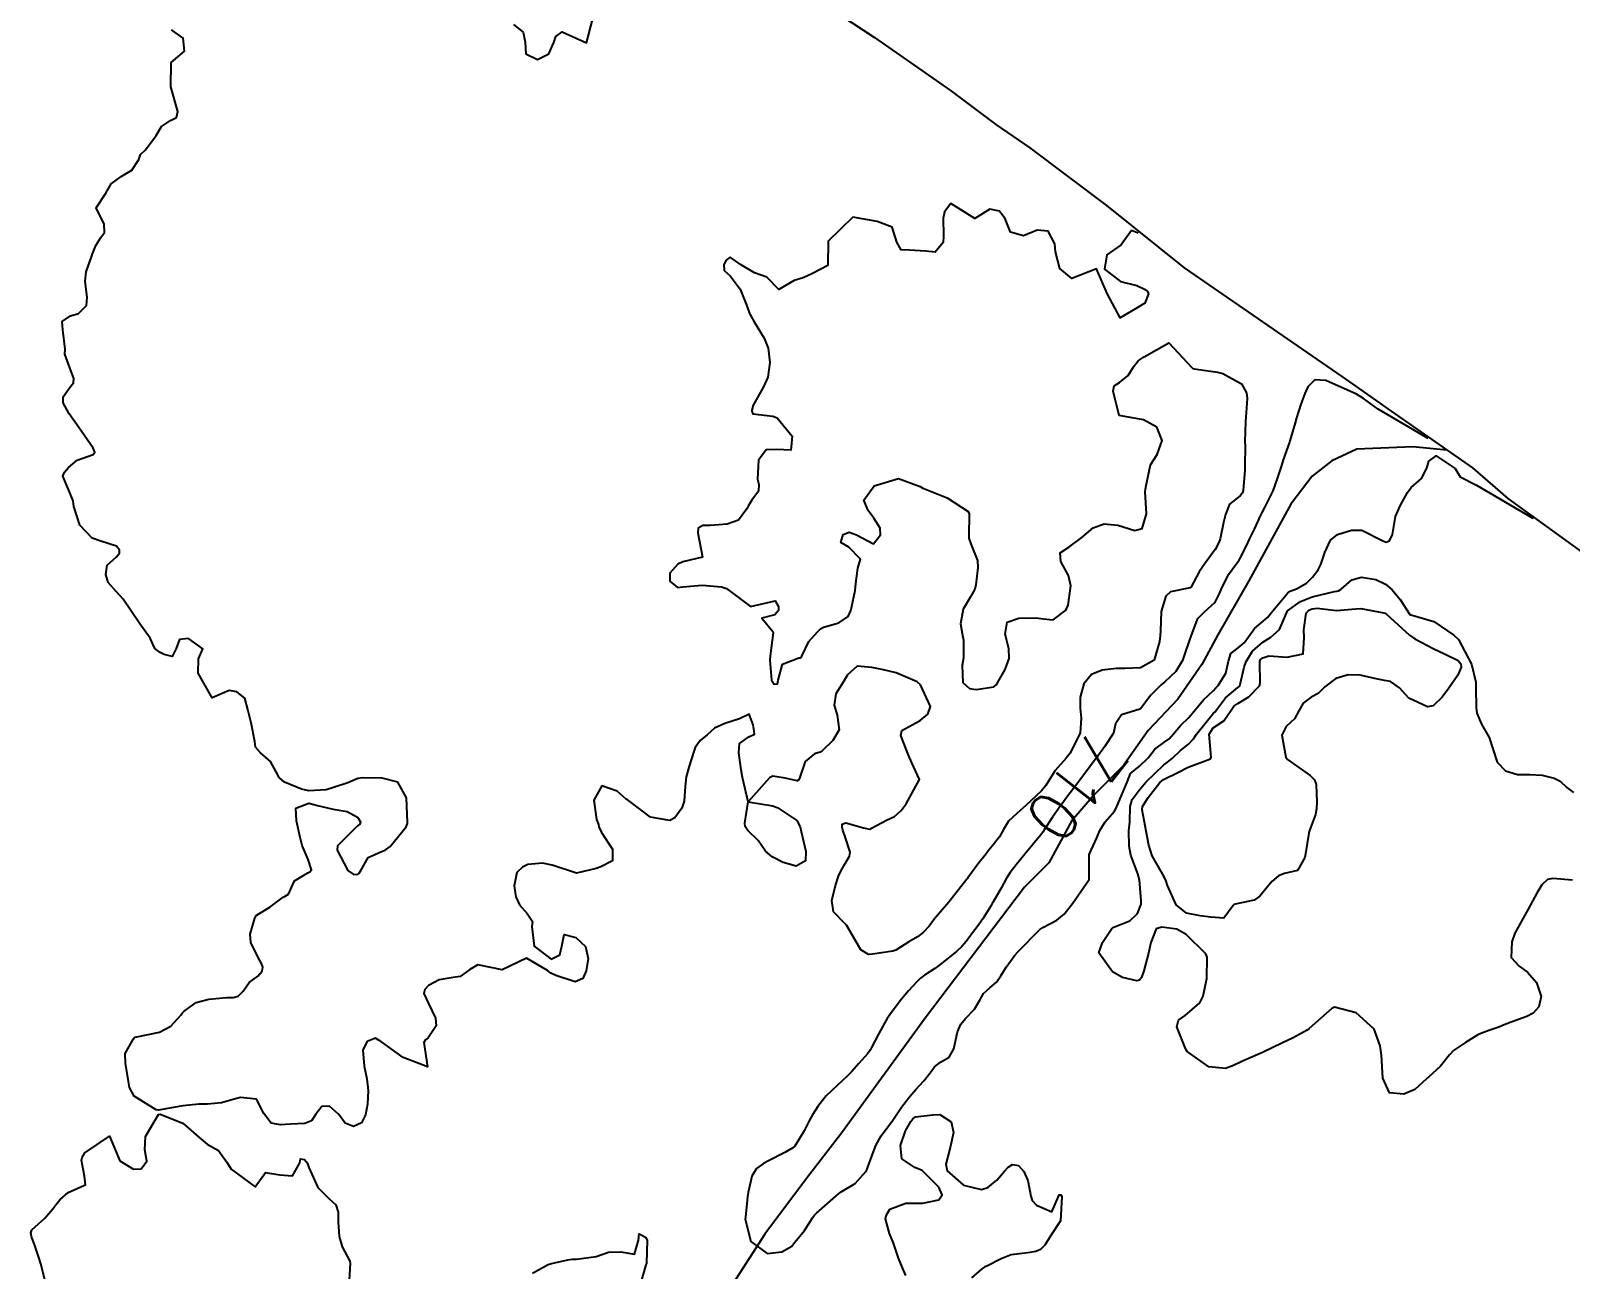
# Model space of a CAD drawing. Header units: metres. Extents: x 307586 to 320046, y 7427249 to 7434250.
# Drawn here: x 308807.4 to 308933.5, y 7433071.7 to 7433173.2 of the extents above; entities that cross this region are included whole.
import ezdxf
from ezdxf.enums import TextEntityAlignment as Align

# ---------------------------------------------------------------- set-up
doc = ezdxf.new("R2010")
doc.units = ezdxf.units.M
doc.header["$MEASUREMENT"] = 0
for name, color, linetype in [('Area', 45, 'Continuous'), ('Cotas', 45, 'Continuous'), ('Curvas de Nivel 1m', 11, 'Continuous'), ('Curvas de Nivel 5m', 15, 'Continuous'), ('Hidrografia', 140, 'Continuous')]:
    doc.layers.add(name, color=color, linetype=linetype)
doc.styles.add('Style-STANDARD', font='STANDARD.shx')

msp = doc.modelspace()

# ---------------------------------------------------------------- linework, layer by layer
at = {"layer": 'Area'}
msp.add_polyline3d([(308873.71, 7433174.45, 711.14), (308876.51, 7433172.62, 712.1), (308882.72, 7433168.29, 711.33), (308886.43, 7433165.5, 712.62), (308889.22, 7433163.59, 711.02), (308895.52, 7433158.88, 711.87), (308901.88, 7433153.77, 712.19), (308914.78, 7433144.86, 712.63), (308915.7, 7433144.24, 712.59), (308918.83, 7433142.03, 711.55), (308925.49, 7433137.39, 711.1), (308928.39, 7433134.87, 710.18), (308937.3, 7433128.44, 710.09)], dxfattribs=at)
at = {"layer": 'Curvas de Nivel 1m', "elevation": 711, "flags": 128}
for points in [[(308846.92, 7433173.69), (308847.72, 7433173.06), (308847.89, 7433172.25), (308847.94, 7433171.29), (308848.89, 7433170.82), (308849.83, 7433171.29), (308850.23, 7433172.22), (308850.4, 7433172.72), (308850.91, 7433173.1), (308852.9, 7433172.19), (308853.42, 7433174.18)], [(308898.1, 7433156.6), (308897.55, 7433156.83), (308896.71, 7433155.66), (308895.53, 7433154.84), (308895.35, 7433153.67), (308896.67, 7433152.64), (308897.99, 7433152.32), (308898.67, 7433152), (308898.87, 7433151.84), (308898.94, 7433151.64), (308898.66, 7433150.88), (308897.88, 7433150.42), (308896.64, 7433149.66), (308895.56, 7433151.67), (308894.68, 7433153.68), (308892.67, 7433152.88), (308891.69, 7433153.72), (308891.33, 7433155.09), (308891.27, 7433155.72), (308890.72, 7433156.77), (308889.82, 7433156.84), (308888.72, 7433156.4), (308887.64, 7433156.68), (308887.22, 7433157.77), (308886.74, 7433158.4), (308885.96, 7433158.57), (308884.73, 7433157.8), (308882.75, 7433159.03), (308882.24, 7433158.34), (308882.13, 7433157.84), (308882.15, 7433156.4), (308882.14, 7433155.84), (308881.48, 7433155.06), (308880.7, 7433155.14), (308879.35, 7433155.22), (308878.7, 7433155.23), (308878.33, 7433155.88), (308877.94, 7433157.09), (308876.73, 7433157.57), (308874.73, 7433157.92), (308872.71, 7433155.95), (308872.68, 7433153.95), (308871.36, 7433153.28), (308870.67, 7433152.94), (308869.92, 7433152.73), (308868.66, 7433151.99), (308867.67, 7433153.01), (308866.68, 7433153.35), (308865.52, 7433154.03), (308864.69, 7433154.64), (308864.35, 7433154.39), (308864.15, 7433154.05), (308864.18, 7433153.55), (308864.67, 7433153.11), (308865.49, 7433152.03), (308866.03, 7433150.65), (308866.27, 7433150.02), (308866.63, 7433149.35), (308867.46, 7433148.01), (308867.8, 7433147.19), (308867.92, 7433146), (308867.77, 7433144.81), (308867.41, 7433144.01), (308866.55, 7433142.51), (308866.44, 7433142.12), (308866.45, 7433142.02), (308866.54, 7433141.81), (308868.17, 7433141.62), (308868.54, 7433141.47), (308869.77, 7433139.98), (308869.65, 7433138.83), (308868.51, 7433138.89), (308867.64, 7433138.87), (308867, 7433138.01), (308866.93, 7433136.47), (308867.03, 7433136.01), (308867, 7433135.48), (308866.45, 7433134.75), (308866.18, 7433134.29), (308866.05, 7433134.02), (308865.37, 7433133.1), (308864.43, 7433132.77), (308863.04, 7433132.67), (308862.43, 7433132.65), (308862.05, 7433132.45), (308862.03, 7433132.07), (308862.4, 7433130.07), (308860.8, 7433129.69), (308860.39, 7433129.5), (308859.73, 7433128.75), (308859.74, 7433128.1), (308860.37, 7433127.58), (308860.81, 7433127.64), (308862.37, 7433127.78), (308863.97, 7433127.65), (308864.37, 7433127.5), (308866.35, 7433126.02), (308868.36, 7433126.49), (308868.64, 7433125.99), (308868.64, 7433125.7), (308868.34, 7433125.35), (308867.28, 7433125.06), (308868.16, 7433123.99), (308868.2, 7433123.87), (308867.96, 7433122), (308867.94, 7433121.63), (308868.06, 7433119.99), (308868.28, 7433119.66), (308868.56, 7433119.7), (308868.6, 7433119.99), (308868.97, 7433121.31), (308870.3, 7433121.82), (308870.44, 7433121.83), (308870.54, 7433121.97), (308871.13, 7433123.15), (308871.82, 7433123.96), (308872.08, 7433124.2), (308872.33, 7433124.33), (308873.59, 7433124.68), (308874.34, 7433125.22), (308874.56, 7433125.71), (308874.62, 7433125.92), (308874.93, 7433127.35), (308874.96, 7433127.91), (308875.14, 7433129.16), (308875.36, 7433129.91), (308874.41, 7433130.9), (308873.75, 7433131.26), (308873.94, 7433131.93), (308874.42, 7433132.12), (308875.03, 7433131.91), (308876.42, 7433131.15), (308876.99, 7433131.89), (308876.98, 7433132.44), (308876.44, 7433133.25), (308875.99, 7433133.9), (308875.62, 7433134.74), (308876.47, 7433135.9), (308878.48, 7433136.51), (308880.25, 7433135.85), (308880.47, 7433135.71), (308880.67, 7433135.65), (308882.46, 7433134.94), (308884.18, 7433133.8), (308884.25, 7433133.61), (308884.22, 7433131.8), (308884.24, 7433131.62), (308884.42, 7433131.09), (308884.94, 7433129.79), (308884.96, 7433129.22), (308884.81, 7433127.8), (308884.71, 7433127.45), (308884.36, 7433126.83), (308883.78, 7433125.81), (308883.55, 7433124.6), (308883.68, 7433123.81), (308883.79, 7433123.28), (308883.8, 7433121.81), (308883.69, 7433121.2), (308883.74, 7433119.81), (308884.28, 7433119.31), (308884.84, 7433119.23), (308886.28, 7433119.45), (308886.46, 7433119.6), (308886.59, 7433119.78), (308887.21, 7433120.86), (308887.54, 7433121.77), (308887.5, 7433122.58), (308887.21, 7433123.77), (308887.36, 7433124.75), (308888.34, 7433125.07), (308889.71, 7433125.11), (308890.34, 7433125.03), (308891.13, 7433124.94), (308892.16, 7433125.71), (308892.23, 7433125.83), (308892.36, 7433126.13), (308892.6, 7433127.71), (308892.39, 7433128.56), (308891.76, 7433129.72), (308891.7, 7433130.42), (308892.41, 7433130.88), (308893.49, 7433131.69), (308894.43, 7433132.48), (308895.31, 7433132.79), (308896.43, 7433132.7), (308897.84, 7433132.24), (308898.43, 7433132.41), (308898.78, 7433133.63), (308898.69, 7433135.42), (308898.7, 7433135.64), (308898.77, 7433135.93), (308899.11, 7433137.63), (308899.66, 7433138.47), (308900.07, 7433139.62), (308899.64, 7433140.72), (308898.54, 7433141.32), (308896.54, 7433141.66), (308896.06, 7433143.67), (308896.14, 7433144.09), (308896.57, 7433144.37), (308897.28, 7433144.96), (308897.72, 7433145.65), (308898.1, 7433146.14), (308898.6, 7433146.49), (308900.61, 7433147.61), (308902.51, 7433145.59), (308902.59, 7433145.53), (308902.68, 7433145.5), (308904.59, 7433145.22), (308905.04, 7433145.1), (308906.57, 7433144.26), (308906.98, 7433143.54), (308907.04, 7433143.06), (308906.93, 7433141.54), (308906.91, 7433141.17), (308906.85, 7433139.54), (308906.86, 7433139.2), (308906.85, 7433137.54), (308906.83, 7433137.2), (308906.71, 7433135.54), (308906.66, 7433135.34), (308906.47, 7433135.09), (308905.58, 7433134.42), (308905.25, 7433133.55), (308905.09, 7433132.9), (308904.82, 7433131.56), (308904.72, 7433131.26), (308904.41, 7433130.7), (308903.58, 7433129.57), (308903.09, 7433128.88), (308902.43, 7433127.59), (308902.37, 7433127.55), (308900.76, 7433127.22), (308900.37, 7433126.87), (308900, 7433125.62), (308899.92, 7433124.03), (308899.9, 7433123.62), (308899.86, 7433123.16), (308899.41, 7433121.62), (308898.3, 7433121.01), (308897.01, 7433120.94), (308896.3, 7433120.94), (308895.15, 7433120.82), (308894.29, 7433120.47), (308893.64, 7433119.69), (308893.35, 7433118.61), (308893.36, 7433117.69), (308893.43, 7433116.88), (308893.34, 7433115.69), (308892.53, 7433114.02), (308892.3, 7433113.71), (308892.2, 7433113.6), (308891.31, 7433112.6), (308890.76, 7433111.72), (308890.54, 7433111.37), (308890.18, 7433110.94), (308888.94, 7433109.75), (308888.15, 7433109.08), (308887.47, 7433108.44), (308887.08, 7433107.77), (308886.73, 7433107.17), (308886.12, 7433106.37), (308885.85, 7433106.04), (308885.64, 7433105.78), (308884.97, 7433104.92), (308884.15, 7433103.8), (308884.12, 7433103.76), (308884.08, 7433103.7), (308882.59, 7433101.82), (308882.06, 7433101.2), (308881.43, 7433100.46), (308880.98, 7433099.84), (308880.53, 7433099.35), (308880.03, 7433098.98), (308879.31, 7433098.57), (308878.24, 7433097.88), (308878.01, 7433097.79), (308876.34, 7433097.56), (308876.01, 7433097.53), (308875.39, 7433097.91), (308874.48, 7433099.47), (308874.2, 7433099.92), (308874.04, 7433100.09), (308873.14, 7433101.02), (308873, 7433101.94), (308873.32, 7433103.18), (308873.56, 7433103.93), (308873.71, 7433104.3), (308874.1, 7433104.99), (308874.46, 7433105.57), (308874.52, 7433105.92), (308874.12, 7433107.09), (308873.91, 7433107.7), (308873.86, 7433107.92), (308873.86, 7433108.2), (308874.14, 7433108.3), (308875.6, 7433107.91), (308876.13, 7433107.79), (308876.21, 7433107.82), (308876.3, 7433107.9), (308877.49, 7433108.54), (308878.15, 7433108.84), (308878.7, 7433109.32), (308879.09, 7433109.87), (308880.18, 7433111.85), (308879.57, 7433113.23), (308879.29, 7433113.86), (308878.65, 7433115.45), (308878.75, 7433115.87), (308880.24, 7433116.69), (308880.88, 7433117.21), (308881.08, 7433117.84), (308880.28, 7433119.62), (308880, 7433119.85), (308878.29, 7433120.6), (308877.24, 7433120.83), (308876.29, 7433121.03), (308875.07, 7433121.13), (308874.29, 7433120.44), (308873.99, 7433119.92), (308873.33, 7433118.87), (308873.2, 7433117.94), (308873.45, 7433117.13), (308873.62, 7433115.93), (308873.09, 7433115.06), (308872.21, 7433114.2), (308872.05, 7433114.11), (308871.59, 7433113.96), (308870.82, 7433113.34), (308870.36, 7433111.97), (308870.31, 7433111.84), (308870.18, 7433111.76), (308869.18, 7433111.98), (308868.18, 7433112.13), (308867.91, 7433111.99), (308866.16, 7433110.02), (308868.16, 7433109.7), (308868.59, 7433109.55), (308870.14, 7433108.5), (308870.4, 7433107.97), (308870.49, 7433107.61), (308870.87, 7433105.96), (308870.85, 7433105.21), (308870.09, 7433104.77), (308869.03, 7433105.05), (308868.11, 7433105.52), (308867.58, 7433106), (308866.97, 7433106.86), (308866.13, 7433107.68), (308865.9, 7433108.02), (308865.87, 7433108.29), (308866.16, 7433110.02), (308865.68, 7433112.03), (308865.57, 7433112.64), (308865.39, 7433114.03), (308865.43, 7433114.81), (308866.22, 7433115.34), (308866.66, 7433115.58), (308866.62, 7433116.01), (308866.55, 7433116.33), (308866.24, 7433117.21), (308865.44, 7433116.83), (308864.24, 7433116.45), (308863.4, 7433116.05), (308862.78, 7433115.51), (308862.22, 7433115.04), (308861.82, 7433114.47), (308861.67, 7433114.08), (308861.32, 7433112.95), (308861.06, 7433112.08), (308860.98, 7433111.28), (308860.92, 7433110.08), (308860.73, 7433109.51), (308860.14, 7433108.72), (308859.73, 7433108.5), (308858.14, 7433108.77), (308856.34, 7433110.14), (308856.23, 7433110.21), (308856.16, 7433110.26), (308855.42, 7433110.9), (308854.17, 7433111.33), (308853.5, 7433110.17), (308853.72, 7433108.58), (308853.88, 7433108.16), (308853.93, 7433107.97), (308854.13, 7433107.52), (308855.05, 7433106.15), (308855.04, 7433105.21), (308854.09, 7433104.7), (308853.7, 7433104.56), (308852.08, 7433104.19), (308850.09, 7433104.83), (308849.31, 7433105), (308848.09, 7433104.89), (308847.65, 7433104.68), (308847.21, 7433104.24), (308846.99, 7433103.16), (308847.11, 7433102.24), (308847.41, 7433101.59), (308848.05, 7433100.87), (308848.48, 7433100.23), (308848.44, 7433099.82), (308848.61, 7433098.22), (308850, 7433097.14), (308850.71, 7433097.5), (308850.89, 7433098.2), (308851.08, 7433099.15), (308852.02, 7433098.93), (308852.82, 7433098.18), (308853.04, 7433097.21), (308852.87, 7433096.18), (308852.61, 7433095.55), (308851.98, 7433095.3), (308850.4, 7433095.8), (308849.99, 7433095.99), (308849.71, 7433096.21), (308848, 7433097.23), (308845.99, 7433096.26), (308844, 7433096.68), (308843.35, 7433096.29), (308842.55, 7433095.73), (308841.98, 7433095.64), (308840.84, 7433095.46), (308839.97, 7433094.99), (308839.65, 7433094.65), (308839.59, 7433094.33), (308839.95, 7433093.51), (308840.53, 7433092.32), (308840.58, 7433091.68), (308839.93, 7433090.71), (308839.72, 7433090.54), (308839.58, 7433090.33), (308839.89, 7433088.33), (308837.9, 7433089.08), (308836.1, 7433090.38), (308835.99, 7433090.45), (308835.92, 7433090.49), (308835.63, 7433090.68), (308834.94, 7433090.39), (308834.58, 7433089.73), (308834.68, 7433088.39), (308834.92, 7433087.35), (308835.02, 7433086.39), (308834.97, 7433085.27), (308834.81, 7433084.39), (308834.48, 7433083.75), (308833.83, 7433083.44), (308833.14, 7433083.71), (308832.61, 7433084.42), (308831.85, 7433085.11), (308831.21, 7433085.08), (308830.74, 7433084.44), (308830.39, 7433083.9), (308829.84, 7433083.67), (308828.66, 7433083.63), (308827.83, 7433083.58), (308827.06, 7433083.7), (308826.46, 7433084.49), (308825.86, 7433085.68), (308824.56, 7433085.81), (308823.86, 7433085.63), (308823.01, 7433085.37), (308821.85, 7433085.28), (308821.15, 7433085.26), (308819.85, 7433085.14), (308819.37, 7433085.06), (308817.85, 7433084.77), (308817.65, 7433084.79), (308815.86, 7433085.92), (308815.47, 7433086.62), (308815.38, 7433087.12), (308815.14, 7433088.63), (308815.12, 7433089.41), (308815.79, 7433090.62), (308815.85, 7433090.69), (308815.92, 7433090.75), (308816.07, 7433090.77), (308817.93, 7433091.16), (308818.86, 7433091.65), (308819.68, 7433092.57), (308819.79, 7433092.73), (308819.95, 7433092.89), (308820.93, 7433093.59), (308821.96, 7433093.88), (308823.42, 7433093.99), (308823.96, 7433094.01), (308824.37, 7433094.1), (308824.78, 7433094.51), (308825.26, 7433095.22), (308825.98, 7433095.76), (308826.34, 7433096.15), (308826.4, 7433096.49), (308826.29, 7433096.79), (308826, 7433097.29), (308825.41, 7433098.51), (308825.34, 7433099.19), (308825.74, 7433100.5), (308825.84, 7433100.71), (308826.05, 7433100.86), (308826.97, 7433101.41), (308828.06, 7433102.21), (308828.23, 7433102.3), (308828.48, 7433102.47), (308828.98, 7433103.55), (308830.08, 7433104.22), (308830.24, 7433104.29), (308830.39, 7433104.45), (308830.1, 7433105.31), (308829.61, 7433106.45), (308829.46, 7433107.11), (308829.16, 7433108.46), (308829.1, 7433109.51), (308830.15, 7433109.91), (308830.88, 7433109.72), (308832.15, 7433109.43), (308833.31, 7433109.25), (308834.14, 7433108.78), (308834.39, 7433108.4), (308834.34, 7433108.19), (308834.13, 7433108.03), (308832.52, 7433106.42), (308832.47, 7433106.06), (308833.36, 7433104.41), (308833.78, 7433104.1), (308834.08, 7433104.07), (308834.29, 7433104.19), (308834.42, 7433104.4), (308835.01, 7433105.48), (308836.11, 7433105.96), (308836.41, 7433106.07), (308836.81, 7433106.37), (308838.13, 7433107.98), (308838.23, 7433108.25), (308838.25, 7433108.35), (308838.16, 7433110.35), (308837.46, 7433111.65), (308836.18, 7433111.98), (308834.57, 7433112), (308834.18, 7433111.93), (308833.34, 7433111.58), (308832.17, 7433111.21), (308831.58, 7433111.02), (308830.17, 7433110.94), (308829.55, 7433111.07), (308828.17, 7433111.64), (308827.73, 7433112.03), (308827.47, 7433112.48), (308827.02, 7433113.32), (308826.2, 7433114.05), (308825.79, 7433114.5), (308825.74, 7433114.98), (308825.43, 7433116.51), (308825.16, 7433117.6), (308824.91, 7433118.51), (308824.26, 7433119.03), (308823.64, 7433119.15), (308822.25, 7433118.55), (308821.1, 7433120.56), (308821.12, 7433121.74), (308821.47, 7433122.56), (308820.31, 7433123.4), (308819.56, 7433123.33), (308819.3, 7433122.58), (308818.96, 7433121.92), (308818.3, 7433122.09), (308817.97, 7433122.26), (308817.55, 7433122.6), (308817.15, 7433123.44), (308816.32, 7433124.62), (308814.94, 7433126.63), (308814.36, 7433127.25), (308813.72, 7433128), (308813.53, 7433128.65), (308813.63, 7433129.4), (308814.39, 7433130.09), (308814.64, 7433130.39), (308814.64, 7433130.64), (308814.41, 7433130.97), (308813.12, 7433131.37), (308812.41, 7433131.63), (308811.4, 7433132.68), (308810.91, 7433134.21), (308810.84, 7433134.69), (308810.46, 7433135.62), (308810.01, 7433136.69), (308810.14, 7433137.03), (308810.48, 7433137.42), (308811.17, 7433138), (308812.49, 7433138.49), (308812.62, 7433138.67), (308812.5, 7433139), (308811.31, 7433140.68), (308810.53, 7433141.82), (308810.04, 7433142.7), (308810.04, 7433143.2), (308810.56, 7433143.95), (308810.88, 7433144.36), (308810.91, 7433144.69), (308810.58, 7433145.57), (308810.18, 7433146.69), (308810.19, 7433147.1), (308810.01, 7433148.7), (308809.95, 7433149.37), (308810.63, 7433149.84), (308811.28, 7433150.03), (308811.93, 7433150.68), (308812, 7433151.33), (308811.83, 7433152.68), (308811.92, 7433153.43), (308812.35, 7433154.67), (308812.44, 7433154.92), (308812.7, 7433155.6), (308813.12, 7433156.25), (308813.43, 7433156.66), (308813.39, 7433157.33), (308812.73, 7433158.67), (308813.54, 7433159.87), (308813.96, 7433160.65), (308814.77, 7433161.25), (308815.65, 7433161.76), (308816.24, 7433162.63), (308816.37, 7433163.04), (308816.79, 7433163.42), (308817.66, 7433164.61), (308818.08, 7433165.33), (308818.82, 7433165.83), (308819.33, 7433166.08), (308819.42, 7433166.58), (308818.85, 7433168.59), (308818.88, 7433170.59), (308819.96, 7433171.51), (308819.85, 7433172.58), (308818.91, 7433173.26)], [(308933.69, 7433103.61), (308932.09, 7433103.75), (308931.65, 7433103.67), (308931.17, 7433103.24), (308930.77, 7433102.55), (308930.06, 7433101.25), (308928.96, 7433099.27), (308928.73, 7433098.57), (308928.66, 7433097.27), (308929.31, 7433096.56), (308930, 7433096.09), (308930.74, 7433095.24), (308931.13, 7433094.08), (308930.94, 7433093.24), (308930.47, 7433092.73), (308929.95, 7433092.45), (308928.66, 7433091.98), (308927.95, 7433091.71), (308927.64, 7433091.58), (308926.83, 7433091.29), (308926.18, 7433091.06), (308925.94, 7433090.95), (308924.92, 7433090.32), (308923.93, 7433089.65), (308923.6, 7433089.32), (308922.86, 7433088.38), (308921.9, 7433087.49), (308921.81, 7433087.43), (308921.73, 7433087.35), (308920.76, 7433086.48), (308919.88, 7433086.08), (308918.69, 7433086.19), (308918.16, 7433087.4), (308918.05, 7433089.27), (308918.02, 7433089.4), (308918, 7433089.47), (308917.93, 7433090.05), (308917.45, 7433091.4), (308915.96, 7433092.76), (308914.19, 7433093.2), (308913.96, 7433093.1), (308912.11, 7433091.47), (308911.94, 7433091.33), (308910.75, 7433090.67), (308909.93, 7433090.3), (308908.3, 7433089.51), (308908.05, 7433089.39), (308907.92, 7433089.33), (308906.66, 7433088.78), (308905.91, 7433088.44), (308905.25, 7433088.2), (308903.9, 7433088.32), (308902.13, 7433089.59), (308902.04, 7433089.71), (308901.93, 7433089.97), (308901.28, 7433091.6), (308901.4, 7433092.14), (308901.95, 7433092.52), (308903.15, 7433093.57), (308903.44, 7433094.1), (308903.73, 7433095.56), (308903.75, 7433097.31), (308903.64, 7433097.57), (308902.04, 7433099.17), (308901.26, 7433099.6), (308900.04, 7433099.77), (308899.57, 7433099.62), (308899.13, 7433098.52), (308898.96, 7433097.63), (308898.56, 7433096.19), (308898.37, 7433095.63), (308898.22, 7433095.41), (308897.99, 7433095.36), (308896.82, 7433095.65), (308896, 7433096.1), (308894.87, 7433097.67), (308895.18, 7433098.51), (308895.95, 7433099.66), (308895.99, 7433099.72), (308896.04, 7433099.75), (308897.42, 7433100.28), (308898.06, 7433100.89), (308898.35, 7433101.64), (308898.35, 7433101.92), (308898.21, 7433103.64), (308898.09, 7433104.13), (308897.5, 7433105.65), (308897.36, 7433106.41), (308897.35, 7433107.65), (308897.41, 7433108.38), (308897.44, 7433109.65), (308897.6, 7433110.21), (308898.18, 7433110.99), (308898.74, 7433111.63), (308900.2, 7433113.05), (308900.51, 7433113.29), (308900.92, 7433113.6), (308901.58, 7433114.23), (308902.22, 7433114.74), (308902.64, 7433115.18), (308902.88, 7433115.58), (308904.25, 7433117.27), (308904.4, 7433117.41), (308904.52, 7433117.56), (308905.27, 7433118.55), (308906.28, 7433119.4), (308906.36, 7433119.46), (308906.42, 7433119.54), (308906.78, 7433121.05), (308906.94, 7433121.53), (308907.48, 7433122.36), (308908.32, 7433123.11), (308908.98, 7433123.51), (308909.68, 7433124.15), (308910.25, 7433125.49), (308910.35, 7433125.66), (308911.41, 7433126.44), (308912.37, 7433126.81), (308914.18, 7433127.26), (308914.37, 7433127.28), (308914.51, 7433127.3), (308914.74, 7433127.44), (308915.6, 7433128.21), (308916.39, 7433128.42), (308917.57, 7433128.23), (308918.38, 7433127.85), (308918.92, 7433127.39), (308919.58, 7433126.6), (308920.35, 7433125.37), (308922.34, 7433124.81), (308923.96, 7433123.69), (308924.32, 7433123.35), (308924.35, 7433123.32), (308924.38, 7433123.26), (308925.42, 7433121.31), (308925.76, 7433119.83), (308925.77, 7433119.31), (308925.8, 7433117.76), (308925.85, 7433117.3), (308926.24, 7433116.39), (308926.87, 7433115.29), (308927.15, 7433114.36), (308927.51, 7433113.29), (308928.2, 7433112.57), (308929.19, 7433112.27), (308930.19, 7433112.28), (308931.21, 7433112.22), (308932.19, 7433111.98), (308932.68, 7433111.72), (308933.21, 7433111.21), (308933.76, 7433110.79)], [(308808.58, 7433070.7), (308808.2, 7433072.2), (308808.04, 7433072.71), (308807.71, 7433073.69), (308807.45, 7433074.44), (308807.38, 7433074.72), (308807.47, 7433074.97), (308807.73, 7433075.22), (308808.52, 7433075.92), (308809.19, 7433076.7), (308809.44, 7433077.01), (308809.76, 7433077.44), (308810.43, 7433078.02), (308811.77, 7433078.62), (308811.87, 7433078.67), (308811.78, 7433079.38), (308811.54, 7433080.67), (308811.58, 7433080.9), (308811.81, 7433081.27), (308813.82, 7433082.64), (308814.68, 7433080.63), (308815.79, 7433079.93), (308816.43, 7433079.97), (308816.89, 7433080.6), (308816.72, 7433081.52), (308816.78, 7433082.61), (308817.84, 7433084.41), (308817.97, 7433084.46), (308819.83, 7433083.7), (308821.15, 7433082.56), (308821.82, 7433081.99), (308822.75, 7433081.47), (308823.43, 7433080.53), (308823.79, 7433079.93), (308825.77, 7433078.5), (308826.61, 7433079.67), (308827.79, 7433079.49), (308828.83, 7433079.41), (308829.41, 7433080.45), (308829.48, 7433080.78), (308829.81, 7433080.73), (308830.01, 7433080.45), (308830.17, 7433080.07), (308830.9, 7433078.44), (308831.76, 7433077.57), (308832.37, 7433077.03), (308832.56, 7433076.42), (308832.56, 7433075.6), (308832.65, 7433074.42), (308832.88, 7433073.58), (308833.51, 7433072.4), (308833.55, 7433072.25), (308833.44, 7433070.4)], [(308879.08, 7433071.24), (308878.79, 7433071.86), (308878.48, 7433072.64), (308878.05, 7433073.88), (308877.73, 7433074.68), (308877.41, 7433075.88), (308877.47, 7433076.16), (308877.76, 7433076.68), (308879.08, 7433077.17), (308879.77, 7433077.17), (308880.45, 7433077.16), (308881.77, 7433077.42), (308882.05, 7433077.83), (308881.78, 7433078.47), (308880.4, 7433079.84), (308879.81, 7433080.08), (308878.74, 7433080.79), (308878.64, 7433081.87), (308879.05, 7433083.08), (308879.48, 7433083.86), (308879.63, 7433084.07), (308879.85, 7433084.22), (308881.29, 7433084.4), (308881.85, 7433084.43), (308882.78, 7433083.82), (308882.97, 7433082.95), (308882.73, 7433081.82), (308882.35, 7433080.36), (308882.46, 7433079.82), (308883.79, 7433078.64), (308885.28, 7433078.29), (308885.78, 7433078.45), (308886.52, 7433079.05), (308887.16, 7433079.77), (308887.46, 7433080.11), (308887.81, 7433080.32), (308888.31, 7433080.25), (308888.73, 7433079.75), (308889.07, 7433079.02), (308889.32, 7433077.74), (308889.41, 7433077.38), (308889.77, 7433077), (308891.02, 7433076.45), (308891.58, 7433077.71), (308891.63, 7433077.85), (308891.77, 7433077.85), (308891.84, 7433077.71), (308891.75, 7433075.71), (308890.94, 7433074.51), (308890.45, 7433073.72), (308890.09, 7433073.36), (308889.72, 7433073.2), (308889.07, 7433073.09), (308887.71, 7433072.94), (308886.87, 7433072.61), (308885.71, 7433072.01), (308885.55, 7433071.94), (308885.29, 7433071.78), (308884.44, 7433071.05)], [(308848.48, 7433071.43), (308849.7, 7433072.11), (308849.78, 7433072.13), (308850.05, 7433072.21), (308851.38, 7433072.52), (308851.71, 7433072.56), (308852.09, 7433072.57), (308853.71, 7433072.8), (308854.72, 7433073.15), (308855.71, 7433073.18), (308856.85, 7433072.99), (308857.17, 7433074.13), (308857.21, 7433074.64), (308857.73, 7433074.38), (308857.89, 7433074.12), (308857.81, 7433072.22), (308857.78, 7433072.12), (308857.7, 7433071.92), (308857.3, 7433070.51)]]:
    msp.add_lwpolyline(points, dxfattribs=at)
at = {"layer": 'Curvas de Nivel 1m', "elevation": 712, "flags": 128}
msp.add_lwpolyline([(308918.23, 7433125.52), (308918.35, 7433125.48), (308918.4, 7433125.45), (308918.44, 7433125.4), (308920.33, 7433123.68), (308920.78, 7433123.37), (308922.32, 7433122.56), (308923.15, 7433122.17), (308924.31, 7433121.61), (308924.53, 7433121.32), (308924.57, 7433121.05), (308924.29, 7433120.4), (308923.55, 7433119.33), (308923.02, 7433118.59), (308922.26, 7433117.89), (308921.81, 7433117.8), (308920.27, 7433118.53), (308919.52, 7433119.38), (308918.78, 7433119.89), (308918.29, 7433119.98), (308917.59, 7433120.11), (308916.29, 7433120.4), (308915.31, 7433120.42), (308914.29, 7433120.12), (308913.4, 7433119.45), (308912.84, 7433118.89), (308912.27, 7433118.59), (308911.63, 7433118.1), (308911.28, 7433117.48), (308910.91, 7433116.82), (308910.24, 7433116.2), (308909.87, 7433115.5), (308910.21, 7433113.7), (308910.34, 7433113.49), (308912.19, 7433112.18), (308912.54, 7433111.82), (308912.69, 7433111.46), (308912.74, 7433110.03), (308912.71, 7433109.46), (308912.63, 7433108.99), (308912.14, 7433107.67), (308912.09, 7433107.52), (308912.08, 7433107.47), (308911.81, 7433105.78), (308911.77, 7433105.47), (308911.16, 7433104.41), (308910.09, 7433104.15), (308909.61, 7433103.98), (308909.05, 7433103.51), (308908.07, 7433102.3), (308907.62, 7433101.97), (308906.06, 7433101.65), (308905.98, 7433101.63), (308905.89, 7433101.54), (308905.11, 7433100.49), (308904.05, 7433100.57), (308903.18, 7433100.7), (308902.06, 7433100.92), (308901.21, 7433101.6), (308900.52, 7433103.17), (308900.37, 7433103.61), (308900.09, 7433104.13), (308899.26, 7433105.62), (308898.97, 7433106.48), (308898.75, 7433107.63), (308898.42, 7433109.37), (308898.45, 7433109.64), (308898.93, 7433110.39), (308899.88, 7433111.61), (308900.19, 7433111.86), (308901.35, 7433112.44), (308902.2, 7433112.86), (308904.04, 7433113.56), (308904.08, 7433113.69), (308903.91, 7433115.56), (308904.24, 7433116.08), (308905.13, 7433116.67), (308905.73, 7433117.55), (308905.94, 7433117.86), (308906.26, 7433118.09), (308907.18, 7433118.62), (308908.04, 7433119.52), (308908.09, 7433119.72), (308908.06, 7433121.52), (308908.13, 7433121.69), (308908.31, 7433121.83), (308908.8, 7433122), (308910.31, 7433121.88), (308911.63, 7433122.16), (308911.71, 7433123.48), (308911.69, 7433124.12), (308911.87, 7433125.47), (308912.09, 7433125.74), (308912.36, 7433125.85), (308912.78, 7433125.89), (308914.36, 7433125.71), (308915.94, 7433125.84), (308916.36, 7433125.87)], close=True, dxfattribs=at)
at = {"layer": 'Curvas de Nivel 5m', "elevation": 710, "flags": 128}
msp.add_lwpolyline([(308921.86, 7433139.8), (308917.77, 7433142.19), (308916.56, 7433143.07), (308916, 7433143.43), (308913.49, 7433144.54), (308912.58, 7433144.6), (308912.01, 7433144.03), (308911.76, 7433143.48), (308911.42, 7433142.61), (308911.07, 7433141.48), (308910.96, 7433141.06), (308910.52, 7433139.59), (308910.49, 7433139.49), (308909.97, 7433138.03), (308909.81, 7433137.5), (308909.49, 7433136.51), (308909.13, 7433135.51), (308908.92, 7433135.06), (308908.45, 7433134.15), (308908.24, 7433133.73), (308908.14, 7433133.52), (308907.6, 7433132.35), (308907.2, 7433131.53), (308906.94, 7433131.01), (308906.41, 7433129.93), (308906.28, 7433129.67), (308906.2, 7433129.54), (308905.42, 7433128.52), (308904.92, 7433127.55), (308904.77, 7433127.15), (308904.36, 7433126.33), (308903.51, 7433125.57), (308902.94, 7433124.99), (308902.41, 7433123.59), (308902.32, 7433123.3), (308901.88, 7433122.02), (308901.73, 7433121.6), (308901.19, 7433120.71), (308900.29, 7433119.86), (308899.98, 7433119.61), (308899.13, 7433118.77), (308898.29, 7433117.64), (308898.25, 7433117.61), (308896.75, 7433117.15), (308896.24, 7433116.41), (308896.12, 7433115.78), (308896.07, 7433115.66), (308895.34, 7433114.54), (308894.71, 7433113.67), (308894.5, 7433113.38), (308894.2, 7433112.98), (308893.23, 7433111.69), (308892.17, 7433110.29), (308891.92, 7433109.96), (308891.74, 7433109.71), (308891.09, 7433108.78), (308890.41, 7433107.73), (308890.3, 7433107.55), (308890.13, 7433107.33), (308888.81, 7433105.75), (308888.1, 7433104.88), (308887.61, 7433104.24), (308887.32, 7433103.77), (308886.88, 7433102.96), (308886.19, 7433101.78), (308886.15, 7433101.7), (308886.06, 7433101.55), (308885.38, 7433100.46), (308884.91, 7433099.79), (308884.53, 7433099.3), (308884.03, 7433098.62), (308883.65, 7433098.17), (308883.26, 7433097.81), (308882, 7433096.79), (308881.44, 7433096.39), (308880.59, 7433095.84), (308880.26, 7433095.58), (308879.98, 7433095.3), (308879.3, 7433094.54), (308878.72, 7433093.87), (308877.95, 7433092.87), (308877.55, 7433092.28), (308877.32, 7433091.89), (308876.83, 7433091), (308876.27, 7433089.9), (308876.14, 7433089.68), (308875.92, 7433089.4), (308875.22, 7433088.59), (308874.61, 7433087.91), (308874.25, 7433087.55), (308873.89, 7433087.21), (308872.55, 7433085.94), (308872.23, 7433085.58), (308871.86, 7433085.07), (308871.42, 7433084.38), (308871.19, 7433083.96), (308870.73, 7433083.07), (308870.07, 7433081.97), (308869.97, 7433081.82), (308869.82, 7433081.69), (308869.16, 7433081.32), (308867.81, 7433080.63), (308867.4, 7433080.41), (308866.83, 7433080.01), (308866.44, 7433079.36), (308866.14, 7433078.02), (308866.1, 7433077.69), (308865.92, 7433076.02), (308865.91, 7433075.86), (308866.38, 7433074.01), (308867.71, 7433073.03), (308868.92, 7433073.18), (308869.72, 7433073.64), (308869.87, 7433073.82), (308869.98, 7433073.97), (308870.76, 7433074.93), (308871.43, 7433075.95), (308871.55, 7433076.15), (308871.76, 7433076.35), (308873.56, 7433077.92), (308873.67, 7433078.03), (308873.78, 7433078.1), (308874.93, 7433078.76), (308875.8, 7433079.74), (308875.86, 7433079.84), (308875.88, 7433079.9), (308876.4, 7433081.31), (308876.61, 7433081.89), (308877.04, 7433082.68), (308877.84, 7433083.75), (308877.94, 7433083.88), (308878.72, 7433085.01), (308879.38, 7433085.86), (308879.88, 7433086.46), (308880.55, 7433087.18), (308881.05, 7433087.84), (308881.41, 7433088.33), (308881.91, 7433088.7), (308882.61, 7433089.12), (308883.01, 7433089.81), (308883.3, 7433091.18), (308883.58, 7433091.81), (308883.95, 7433092.28), (308884.7, 7433093.04), (308885.13, 7433093.79), (308885.43, 7433094.33), (308885.98, 7433094.83), (308886.5, 7433095.26), (308886.85, 7433095.77), (308887.28, 7433096.49), (308888.01, 7433097.46), (308888.27, 7433097.76), (308890.04, 7433099.56), (308890.13, 7433099.64), (308890.29, 7433099.73), (308891.44, 7433100.33), (308892.05, 7433100.84), (308892.73, 7433101.7), (308894.08, 7433103.68), (308894.09, 7433105.68), (308894.11, 7433105.78), (308894.73, 7433107.07), (308894.97, 7433107.67), (308895.41, 7433108.4), (308896.16, 7433109.27), (308896.3, 7433109.52), (308896.35, 7433109.66), (308896.9, 7433110.93), (308897.2, 7433111.65), (308897.48, 7433112.35), (308898.2, 7433112.94), (308898.91, 7433113.63), (308899.48, 7433114.35), (308900.22, 7433114.88), (308900.64, 7433115.19), (308901.01, 7433115.6), (308901.56, 7433116.27), (308902.25, 7433116.94), (308902.81, 7433117.58), (308903.46, 7433118.38), (308904.28, 7433119.16), (308904.48, 7433119.36), (308904.65, 7433119.56), (308905.28, 7433120.57), (308905.51, 7433121.55), (308905.69, 7433122.17), (308906.31, 7433122.65), (308906.8, 7433123.06), (308907.15, 7433123.53), (308907.63, 7433124.23), (308908.34, 7433124.83), (308908.72, 7433125.15), (308908.99, 7433125.51), (308910.37, 7433127.16), (308910.57, 7433127.29), (308911.07, 7433127.48), (308911.9, 7433127.95), (308912.39, 7433128.42), (308912.84, 7433129.02), (308913.06, 7433129.46), (308913.41, 7433130.45), (308913.87, 7433131.45), (308914.43, 7433131.92), (308915.58, 7433132.28), (308916.43, 7433132.28), (308918.15, 7433131.4), (308918.42, 7433131.3), (308918.7, 7433131.4), (308918.95, 7433131.92), (308919.19, 7433133.39), (308919.56, 7433134.27), (308920.17, 7433135.37), (308920.48, 7433135.77), (308921.33, 7433136.51), (308921.76, 7433137.36), (308921.93, 7433137.93), (308922.51, 7433138.38), (308924.08, 7433137.33), (308924.24, 7433137.07), (308924.49, 7433136.65), (308925.81, 7433135.97), (308930.44, 7433133.25), (308930.44, 7433133.25)], dxfattribs=at)
at = {"layer": 'Hidrografia', "elevation": 711.24}
msp.add_lwpolyline([(308923.4, 7433138.84), (308920.62, 7433139.1), (308916.01, 7433138.92), (308913.97, 7433137.95), (308912.37, 7433136.71), (308910.6, 7433134.4), (308907.18, 7433128.12), (308904.62, 7433123.7), (308903.33, 7433121.28), (308901.34, 7433118.43), (308898.91, 7433115.86), (308896.91, 7433113.01), (308894.49, 7433110.59), (308892.64, 7433108.45), (308890.78, 7433105.03), (308888.79, 7433103.03), (308880.64, 7433092.3), (308873.79, 7433082.89), (308870.94, 7433079.19), (308867.52, 7433074.63), (308864.95, 7433070.64)], dxfattribs=at)

# ---------------------------------------------------------------- texts
at = {"layer": 'Cotas', "style": 'Style-STANDARD'}
msp.add_text('710', height=4, rotation=232.2248, dxfattribs=at).set_placement((308893.08, 7433111.3, 710), align=Align.MIDDLE_CENTER)

doc.saveas('drawing.dxf')
